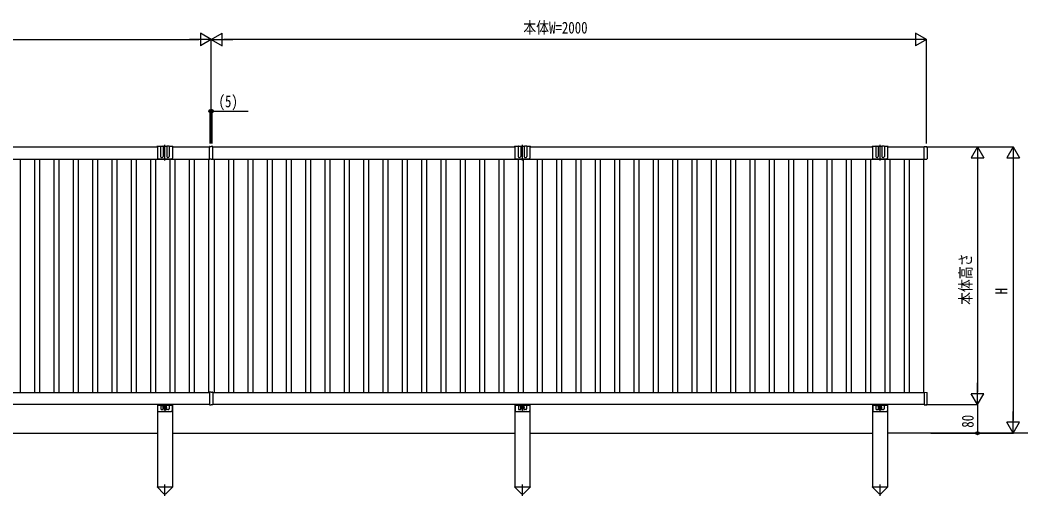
# Model space of a CAD drawing. Units: millimetres, scale not verified. Extents: x -4205 to 4205, y -2970 to 2970.
# Drawn here: x 0 to 2799, y -306 to 1024 of the extents above; entities that cross this region are included whole.
import ezdxf
from ezdxf.enums import TextEntityAlignment as Align

# ---------------------------------------------------------------- set-up
doc = ezdxf.new("R2010")
doc.units = ezdxf.units.MM
doc.header["$LTSCALE"] = 16
doc.layers.add('0-3_YKK_A1', color=4, linetype='Continuous')
doc.layers.add('0-4_YKK_D', color=6, linetype='Continuous')
doc.styles.add('ＭＳ ゴシック', font='')
doc.styles.get('ＭＳ ゴシック').set_extended_font_data('MS Gothic')

msp = doc.modelspace()

# ---------------------------------------------------------------- linework, layer by layer
at = {"layer": '0-3_YKK_A1'}
for p, q in [((405, 631.64), (405, 675.42)), ((1405, 631.64), (1405, 675.42)), ((2405, 631.64), (2405, 675.42)), ((-444.5, 669.22), (384, 669.22)), ((393, 670.72), (384, 670.72)), ((384, 670.72), (384, 637.71)), ((393, 670.72), (393, 642.71)), ((394, 671.72), (399, 671.72)), ((410, 670.72), (400, 670.72)), ((400, 670.72), (400, 642.71)), ((410, 670.72), (410, 642.71)), ((416, 671.72), (411, 671.72)), ((426, 670.72), (417, 670.72)), ((417, 670.72), (417, 642.71)), ((426, 670.72), (426, 637.71)), ((426, 669.22), (530, 669.22)), ((530, 669.16), (530, 669.95)), ((530, 635.92), (530, 669.16)), ((530.19, 670.15), (534.5, 670.42)), ((538.81, 670.15), (534.5, 670.42)), ((539, 669.16), (539, 669.95)), ((539, 669.22), (1384, 669.22)), ((539, 635.92), (539, 669.16)), ((1393, 670.72), (1384, 670.72)), ((1384, 670.72), (1384, 637.71)), ((1393, 670.72), (1393, 642.71)), ((1394, 671.72), (1399, 671.72)), ((1410, 670.72), (1400, 670.72)), ((1400, 670.72), (1400, 642.71)), ((1410, 670.72), (1410, 642.71)), ((1416, 671.72), (1411, 671.72)), ((1426, 670.72), (1417, 670.72)), ((1417, 670.72), (1417, 642.71)), ((1426, 670.72), (1426, 637.71)), ((1426, 669.22), (2384, 669.22)), ((2393, 670.72), (2384, 670.72)), ((2384, 670.72), (2384, 637.71)), ((2393, 670.72), (2393, 642.71)), ((2394, 671.72), (2399, 671.72)), ((2410, 670.72), (2400, 670.72)), ((2400, 670.72), (2400, 642.71)), ((2410, 670.72), (2410, 642.71)), ((2416, 671.72), (2411, 671.72)), ((2426, 670.72), (2417, 670.72)), ((2417, 670.72), (2417, 642.71)), ((2426, 670.72), (2426, 637.71)), ((2426, 669.22), (2528.5, 669.22)), ((2528.82, 670.4), (2535.56, 669.99)), ((2536.5, 668.99), (2536.5, 636.35)), ((-1459.5, 635.22), (530, 635.22)), ((0.5, 635.22), (0.5, -16.78)), ((40.5, 635.22), (40.5, -16.78)), ((54.5, 635.22), (54.5, -16.78)), ((94.5, 635.22), (94.5, -16.78)), ((108.5, 635.22), (108.5, -16.78)), ((148.5, 635.22), (148.5, -16.78)), ((162.5, 635.22), (162.5, -16.78)), ((202.5, 635.22), (202.5, -16.78)), ((216.5, 635.22), (216.5, -16.78)), ((256.5, 635.22), (256.5, -16.78)), ((270.5, 635.22), (270.5, -16.78)), ((310.5, 635.22), (310.5, -16.78)), ((324.5, 635.22), (324.5, -16.78)), ((364.5, 635.22), (364.5, -16.78)), ((378.5, 635.22), (378.5, -16.78)), ((386, 635.71), (404.29, 635.71)), ((405.71, 635.71), (424, 635.71)), ((418.5, 635.22), (418.5, -16.78)), ((432.5, 635.22), (432.5, -16.78)), ((472.5, 635.22), (472.5, -16.78)), ((486.5, 635.22), (486.5, -16.78)), ((526.5, 635.22), (526.5, -16.78)), ((530, 635.12), (530, 635.92)), ((534.5, 634.92), (530.56, 634.92)), ((534.5, 634.92), (538.44, 634.92)), ((539, 635.12), (539, 635.92)), ((539, 635.22), (2528.5, 635.22)), ((542.5, 635.22), (542.5, -16.78)), ((582.5, 635.22), (582.5, -16.78)), ((596.5, 635.22), (596.5, -16.78)), ((636.5, 635.22), (636.5, -16.78)), ((650.5, 635.22), (650.5, -16.78)), ((690.5, 635.22), (690.5, -16.78)), ((704.5, 635.22), (704.5, -16.78)), ((744.5, 635.22), (744.5, -16.78)), ((758.5, 635.22), (758.5, -16.78)), ((798.5, 635.22), (798.5, -16.78)), ((812.5, 635.22), (812.5, -16.78)), ((852.5, 635.22), (852.5, -16.78)), ((866.5, 635.22), (866.5, -16.78)), ((906.5, 635.22), (906.5, -16.78)), ((920.5, 635.22), (920.5, -16.78)), ((960.5, 635.22), (960.5, -16.78)), ((974.5, 635.22), (974.5, -16.78)), ((1014.5, 635.22), (1014.5, -16.78)), ((1028.5, 635.22), (1028.5, -16.78)), ((1068.5, 635.22), (1068.5, -16.78)), ((1082.5, 635.22), (1082.5, -16.78)), ((1122.5, 635.22), (1122.5, -16.78)), ((1136.5, 635.22), (1136.5, -16.78)), ((1176.5, 635.22), (1176.5, -16.78)), ((1190.5, 635.22), (1190.5, -16.78)), ((1230.5, 635.22), (1230.5, -16.78)), ((1244.5, 635.22), (1244.5, -16.78)), ((1284.5, 635.22), (1284.5, -16.78)), ((1298.5, 635.22), (1298.5, -16.78)), ((1338.5, 635.22), (1338.5, -16.78)), ((1352.5, 635.22), (1352.5, -16.78)), ((1386, 635.71), (1404.29, 635.71)), ((1392.5, 635.22), (1392.5, -16.78)), ((1405.71, 635.71), (1424, 635.71)), ((1406.5, 635.22), (1406.5, -16.78)), ((1446.5, 635.22), (1446.5, -16.78)), ((1460.5, 635.22), (1460.5, -16.78)), ((1500.5, 635.22), (1500.5, -16.78)), ((1514.5, 635.22), (1514.5, -16.78)), ((1554.5, 635.22), (1554.5, -16.78)), ((1568.5, 635.22), (1568.5, -16.78)), ((1608.5, 635.22), (1608.5, -16.78)), ((1622.5, 635.22), (1622.5, -16.78)), ((1662.5, 635.22), (1662.5, -16.78)), ((1676.5, 635.22), (1676.5, -16.78)), ((1716.5, 635.22), (1716.5, -16.78)), ((1730.5, 635.22), (1730.5, -16.78)), ((1770.5, 635.22), (1770.5, -16.78)), ((1784.5, 635.22), (1784.5, -16.78)), ((1824.5, 635.22), (1824.5, -16.78)), ((1838.5, 635.22), (1838.5, -16.78)), ((1878.5, 635.22), (1878.5, -16.78)), ((1892.5, 635.22), (1892.5, -16.78)), ((1932.5, 635.22), (1932.5, -16.78)), ((1946.5, 635.22), (1946.5, -16.78)), ((1986.5, 635.22), (1986.5, -16.78)), ((2000.5, 635.22), (2000.5, -16.78)), ((2040.5, 635.22), (2040.5, -16.78)), ((2054.5, 635.22), (2054.5, -16.78)), ((2094.5, 635.22), (2094.5, -16.78)), ((2108.5, 635.22), (2108.5, -16.78)), ((2148.5, 635.22), (2148.5, -16.78)), ((2162.5, 635.22), (2162.5, -16.78)), ((2202.5, 635.22), (2202.5, -16.78)), ((2216.5, 635.22), (2216.5, -16.78)), ((2256.5, 635.22), (2256.5, -16.78)), ((2270.5, 635.22), (2270.5, -16.78)), ((2310.5, 635.22), (2310.5, -16.78)), ((2324.5, 635.22), (2324.5, -16.78)), ((2364.5, 635.22), (2364.5, -16.78)), ((2378.5, 635.22), (2378.5, -16.78)), ((2386, 635.71), (2404.29, 635.71)), ((2405.71, 635.71), (2424, 635.71)), ((2418.5, 635.22), (2418.5, -16.78)), ((2432.5, 635.22), (2432.5, -16.78)), ((2472.5, 635.22), (2472.5, -16.78)), ((2486.5, 635.22), (2486.5, -16.78)), ((2526.5, 635.22), (2526.5, -16.78)), ((2528.82, 634.94), (2535.56, 635.35)), ((-1459.5, -16.78), (530, -16.78)), ((530, -16.68), (530, -17.48)), ((530, -17.48), (530, -50.72)), ((534.5, -16.48), (530.56, -16.48)), ((534.5, -16.48), (538.44, -16.48)), ((539, -16.68), (539, -17.48)), ((539, -16.78), (2528.5, -16.78)), ((539, -17.48), (539, -50.72)), ((2528.82, -16.5), (2535.56, -16.91)), ((2536.5, -50.55), (2536.5, -17.91)), ((530, -50.78), (-1459.5, -50.78)), ((384, -50.78), (384, -280.78)), ((384.5, -50.78), (384.5, -56.82)), ((384.5, -52.28), (393.5, -52.28)), ((393.5, -50.78), (393.5, -62.78)), ((394.5, -53.28), (399.5, -53.28)), ((400.5, -62.78), (400.5, -50.78)), ((400.5, -52.28), (409.5, -52.28)), ((405, -63.33), (405, -54.23)), ((409.5, -62.78), (409.5, -50.78)), ((415.5, -53.28), (410.5, -53.28)), ((416.5, -50.78), (416.5, -62.78)), ((416.5, -52.28), (425.5, -52.28)), ((425.5, -50.78), (425.5, -56.82)), ((426, -50.78), (426, -280.78)), ((530, -50.72), (530, -51.51)), ((530.19, -51.71), (534.5, -51.98)), ((538.81, -51.71), (534.5, -51.98)), ((539, -50.72), (539, -51.51)), ((2528.5, -50.78), (539, -50.78)), ((1384, -50.78), (1384, -280.78)), ((1384.5, -50.78), (1384.5, -56.82)), ((1384.5, -52.28), (1393.5, -52.28)), ((1393.5, -50.78), (1393.5, -62.78)), ((1394.5, -53.28), (1399.5, -53.28)), ((1400.5, -62.78), (1400.5, -50.78)), ((1400.5, -52.28), (1409.5, -52.28)), ((1405, -63.33), (1405, -54.23)), ((1409.5, -62.78), (1409.5, -50.78)), ((1415.5, -53.28), (1410.5, -53.28)), ((1416.5, -50.78), (1416.5, -62.78)), ((1416.5, -52.28), (1425.5, -52.28)), ((1425.5, -50.78), (1425.5, -56.82)), ((1426, -50.78), (1426, -280.78)), ((2384, -50.78), (2384, -280.78)), ((2384.5, -50.78), (2384.5, -56.82)), ((2384.5, -52.28), (2393.5, -52.28)), ((2393.5, -50.78), (2393.5, -62.78)), ((2394.5, -53.28), (2399.5, -53.28)), ((2400.5, -62.78), (2400.5, -50.78)), ((2400.5, -52.28), (2409.5, -52.28)), ((2405, -63.33), (2405, -54.23)), ((2409.5, -62.78), (2409.5, -50.78)), ((2415.5, -53.28), (2410.5, -53.28)), ((2416.5, -50.78), (2416.5, -62.78)), ((2416.5, -52.28), (2425.5, -52.28)), ((2425.5, -50.78), (2425.5, -56.82)), ((2426, -50.78), (2426, -280.78)), ((2528.82, -51.96), (2535.56, -51.55)), ((384.5, -57.74), (384.5, -67.78)), ((386.5, -69.78), (423.5, -69.78)), ((395.5, -64.78), (398.5, -64.78)), ((400.45, -58.78), (409.55, -58.78)), ((402.93, -58.43), (402.93, -59.13)), ((402.93, -58.43), (404.15, -58.43)), ((402.93, -59.13), (404.15, -59.13)), ((404.65, -56.7), (405.35, -56.7)), ((404.65, -56.7), (404.65, -57.93)), ((404.65, -59.63), (404.65, -60.85)), ((404.65, -60.85), (405.35, -60.85)), ((405.35, -56.7), (405.35, -57.93)), ((405.35, -59.63), (405.35, -60.85)), ((405.85, -58.43), (407.08, -58.43)), ((405.85, -59.13), (407.08, -59.13)), ((407.08, -58.43), (407.08, -59.13)), ((414.5, -64.78), (411.5, -64.78)), ((425.5, -57.74), (425.5, -67.78)), ((1384.5, -57.74), (1384.5, -67.78)), ((1386.5, -69.78), (1423.5, -69.78)), ((1395.5, -64.78), (1398.5, -64.78)), ((1400.45, -58.78), (1409.55, -58.78)), ((1402.93, -58.43), (1402.93, -59.13)), ((1402.93, -58.43), (1404.15, -58.43)), ((1402.93, -59.13), (1404.15, -59.13)), ((1404.65, -56.7), (1405.35, -56.7)), ((1404.65, -56.7), (1404.65, -57.93)), ((1404.65, -59.63), (1404.65, -60.85)), ((1404.65, -60.85), (1405.35, -60.85)), ((1405.35, -56.7), (1405.35, -57.93)), ((1405.35, -59.63), (1405.35, -60.85)), ((1405.85, -58.43), (1407.08, -58.43)), ((1405.85, -59.13), (1407.08, -59.13)), ((1407.08, -58.43), (1407.08, -59.13)), ((1414.5, -64.78), (1411.5, -64.78)), ((1425.5, -57.74), (1425.5, -67.78)), ((2384.5, -57.74), (2384.5, -67.78)), ((2386.5, -69.78), (2423.5, -69.78)), ((2395.5, -64.78), (2398.5, -64.78)), ((2400.45, -58.78), (2409.55, -58.78)), ((2402.93, -58.43), (2402.93, -59.13)), ((2402.93, -58.43), (2404.15, -58.43)), ((2402.93, -59.13), (2404.15, -59.13)), ((2404.65, -56.7), (2405.35, -56.7)), ((2404.65, -56.7), (2404.65, -57.93)), ((2404.65, -59.63), (2404.65, -60.85)), ((2404.65, -60.85), (2405.35, -60.85)), ((2405.35, -56.7), (2405.35, -57.93)), ((2405.35, -59.63), (2405.35, -60.85)), ((2405.85, -58.43), (2407.08, -58.43)), ((2405.85, -59.13), (2407.08, -59.13)), ((2407.08, -58.43), (2407.08, -59.13)), ((2414.5, -64.78), (2411.5, -64.78)), ((2425.5, -57.74), (2425.5, -67.78)), ((384, -131.27), (-444.5, -131.27)), ((426, -130.78), (1384, -130.78)), ((1426, -130.78), (2384, -130.78)), ((3204.06, -130.78), (2426, -130.78)), ((405, -306.29), (405, -273.81)), ((1405, -306.29), (1405, -273.81)), ((2405, -306.29), (2405, -273.81)), ((383.8, -281.78), (383.8, -280.78)), ((383.8, -280.78), (426.2, -280.78)), ((383.8, -281.78), (401.48, -299.33)), ((426.2, -281.78), (408.52, -299.33)), ((426.2, -280.78), (426.2, -281.78)), ((1383.8, -281.78), (1383.8, -280.78)), ((1383.8, -280.78), (1426.2, -280.78)), ((1383.8, -281.78), (1401.48, -299.33)), ((1426.2, -281.78), (1408.52, -299.33)), ((1426.2, -280.78), (1426.2, -281.78)), ((2383.8, -281.78), (2383.8, -280.78)), ((2383.8, -280.78), (2426.2, -280.78)), ((2383.8, -281.78), (2401.48, -299.33)), ((2426.2, -281.78), (2408.52, -299.33)), ((2426.2, -280.78), (2426.2, -281.78))]:
    msp.add_line(p, q, dxfattribs=at)
for points in [[(2528.5, 635.24), (2528.5, 635.92), (2528.5, 669.42), (2528.5, 670.1)], [(2528.5, -16.8), (2528.5, -17.48), (2528.5, -50.98), (2528.5, -51.66)]]:
    msp.add_lwpolyline(points, dxfattribs=at)
for centre, radius in [((405, -58.78), 4.25), ((1405, -58.78), 4.25), ((2405, -58.78), 4.25), ((405, -65.78), 1.65), ((1405, -65.78), 1.65), ((2405, -65.78), 1.65)]:
    msp.add_circle(centre, radius, dxfattribs=at)
for centre, radius, start, end in [((384, 668.72), 2, 90, 165.52249), ((394, 670.72), 1, 90, 180), ((399, 670.72), 1, 0, 90), ((411, 670.72), 1, 90, 180), ((416, 670.72), 1, 0, 90), ((426, 668.72), 2, 14.47751, 90), ((530.2, 669.95), 0.2, 93.5, 180), ((538.8, 669.95), 0.2, 0, 86.5), ((1384, 668.72), 2, 90, 165.52249), ((1394, 670.72), 1, 90, 180), ((1399, 670.72), 1, 0, 90), ((1411, 670.72), 1, 90, 180), ((1416, 670.72), 1, 0, 90), ((1426, 668.72), 2, 14.47751, 90), ((2384, 668.72), 2, 90, 165.52249), ((2394, 670.72), 1, 90, 180), ((2399, 670.72), 1, 0, 90), ((2411, 670.72), 1, 90, 180), ((2416, 670.72), 1, 0, 90), ((2426, 668.72), 2, 14.47751, 90), ((2528.8, 670.1), 0.3, 86.5, 180), ((2535.5, 668.99), 1, 0, 86.5), ((386, 637.71), 2, 180, 270), ((396.5, 642.71), 3.5, 180, 0), ((405, 635.01), 1, 44.427, 135.573), ((413.5, 642.71), 3.5, 180, 0), ((424, 637.71), 2, 270, 0), ((530.2, 635.12), 0.202, 179.93968, 269.38321), ((538.8, 635.12), 0.202, 270.61679, 0.06032), ((1386, 637.71), 2, 180, 270), ((1396.5, 642.71), 3.5, 180, 0), ((1405, 635.01), 1, 44.427, 135.573), ((1413.5, 642.71), 3.5, 180, 0), ((1424, 637.71), 2, 270, 0), ((2386, 637.71), 2, 180, 270), ((2396.5, 642.71), 3.5, 180, 0), ((2405, 635.01), 1, 44.427, 135.573), ((2413.5, 642.71), 3.5, 180, 0), ((2424, 637.71), 2, 270, 0), ((2528.8, 635.24), 0.3, 180, 273.5), ((2535.5, 636.35), 1, 273.5, 0), ((530.2, -16.68), 0.202, 90.61679, 180.06032), ((538.8, -16.68), 0.202, 359.93968, 89.38321), ((2528.8, -16.8), 0.3, 86.5, 180), ((2535.5, -17.91), 1, 0, 86.5), ((394.5, -52.28), 1, 180, 270), ((399.5, -52.28), 1, 270, 0), ((410.5, -52.28), 1, 180, 270), ((415.5, -52.28), 1, 270, 0), ((530.2, -51.51), 0.2, 180, 266.5), ((538.8, -51.51), 0.2, 273.5, 0), ((1394.5, -52.28), 1, 180, 270), ((1399.5, -52.28), 1, 270, 0), ((1410.5, -52.28), 1, 180, 270), ((1415.5, -52.28), 1, 270, 0), ((2394.5, -52.28), 1, 180, 270), ((2399.5, -52.28), 1, 270, 0), ((2410.5, -52.28), 1, 180, 270), ((2415.5, -52.28), 1, 270, 0), ((2528.8, -51.66), 0.3, 180, 273.5), ((2535.5, -50.55), 1, 273.5, 0), ((384.3, -57.28), 0.5, 293.57818, 66.42182), ((386.5, -67.78), 2, 180, 270), ((395.5, -62.78), 2, 180, 270), ((398.5, -62.78), 2, 270, 0), ((404.15, -57.93), 0.5, 270, 0), ((404.15, -59.63), 0.5, 0, 90), ((405.85, -57.93), 0.5, 180, 270), ((405.85, -59.63), 0.5, 90, 180), ((411.5, -62.78), 2, 180, 270), ((414.5, -62.78), 2, 270, 0), ((423.5, -67.78), 2, 270, 0), ((425.7, -57.28), 0.5, 113.57818, 246.42182), ((1384.3, -57.28), 0.5, 293.57818, 66.42182), ((1386.5, -67.78), 2, 180, 270), ((1395.5, -62.78), 2, 180, 270), ((1398.5, -62.78), 2, 270, 0), ((1404.15, -57.93), 0.5, 270, 0), ((1404.15, -59.63), 0.5, 0, 90), ((1405.85, -57.93), 0.5, 180, 270), ((1405.85, -59.63), 0.5, 90, 180), ((1411.5, -62.78), 2, 180, 270), ((1414.5, -62.78), 2, 270, 0), ((1423.5, -67.78), 2, 270, 0), ((1425.7, -57.28), 0.5, 113.57818, 246.42182), ((2384.3, -57.28), 0.5, 293.57818, 66.42182), ((2386.5, -67.78), 2, 180, 270), ((2395.5, -62.78), 2, 180, 270), ((2398.5, -62.78), 2, 270, 0), ((2404.15, -57.93), 0.5, 270, 0), ((2404.15, -59.63), 0.5, 0, 90), ((2405.85, -57.93), 0.5, 180, 270), ((2405.85, -59.63), 0.5, 90, 180), ((2411.5, -62.78), 2, 180, 270), ((2414.5, -62.78), 2, 270, 0), ((2423.5, -67.78), 2, 270, 0), ((2425.7, -57.28), 0.5, 113.57818, 246.42182), ((405, -295.78), 5, 225.20979, 314.79021), ((1405, -295.78), 5, 225.20979, 314.79021), ((2405, -295.78), 5, 225.20979, 314.79021)]:
    msp.add_arc(centre, radius, start, end, dxfattribs=at)
for centre, start_param, end_param in [((530.56, 635.92), 4.6587856, 4.712389), ((538.44, 635.92), 4.712389, 4.7659923), ((530.56, -17.48), 1.5707963, 1.6243997), ((538.44, -17.48), 1.517193, 1.5707963)]:
    msp.add_ellipse(centre, major_axis=(6.74, 0), ratio=0.148374, start_param=start_param, end_param=end_param, dxfattribs=at)
at = {"layer": '0-4_YKK_D'}
for p, q in [((534.5, 969.22), (504.19, 986.72)), ((504.19, 986.72), (504.19, 951.72)), ((534.5, 969.22), (564.81, 986.72)), ((564.81, 951.72), (564.81, 986.72)), ((2534.5, 969.22), (2504.19, 986.72)), ((2504.19, 986.72), (2504.19, 951.72)), ((-1430.5, 969.22), (499.5, 969.22)), ((534.5, 969.22), (473.88, 969.22)), ((534.5, 969.22), (504.19, 951.72)), ((534.5, 678.36), (534.5, 970.22)), ((534.5, 699.71), (534.5, 970.22)), ((534.5, 969.22), (564.81, 951.72)), ((534.5, 969.22), (595.12, 969.22)), ((2499.5, 969.22), (569.5, 969.22)), ((2534.5, 969.22), (2473.88, 969.22)), ((2534.5, 969.22), (2504.19, 951.72)), ((2534.5, 678.36), (2534.5, 970.22)), ((532, 678.36), (532, 770.22)), ((537, 678.36), (537, 770.22)), ((2533, 669.22), (2678.5, 669.22)), ((2533, 669.22), (2778.5, 669.22)), ((2677.5, 669.22), (2660, 638.91)), ((2677.5, 669.22), (2695, 638.91)), ((2677.5, 669.22), (2677.5, 608.6)), ((2777.5, 669.22), (2760, 638.91)), ((2777.5, 669.22), (2795, 638.91)), ((2777.5, 669.22), (2777.5, 608.6)), ((2660, 638.91), (2695, 638.91)), ((2677.5, 634.22), (2677.5, -15.78)), ((2760, 638.91), (2795, 638.91)), ((2777.5, 634.22), (2777.5, -95.78)), ((2677.5, -50.78), (2677.5, 9.84)), ((2677.5, -50.78), (2660, -20.47)), ((2695, -20.47), (2660, -20.47)), ((2677.5, -50.78), (2695, -20.47)), ((2533, -50.78), (2678.5, -50.78)), ((2547, -50.78), (2678.5, -50.78)), ((2677.5, -50.78), (2677.5, -130.78)), ((2777.5, -130.78), (2777.5, -70.16)), ((2777.5, -130.78), (2760, -100.47)), ((2795, -100.47), (2760, -100.47)), ((2777.5, -130.78), (2795, -100.47)), ((2547, -130.78), (2678.5, -130.78)), ((2548, -130.78), (2778.5, -130.78))]:
    msp.add_line(p, q, dxfattribs=at)
msp.add_lwpolyline([(532, 769.22), (537, 769.22), (637.6, 769.22)], dxfattribs=at)
for centre in [(532, 769.22), (537, 769.22), (2677.5, -130.78)]:
    msp.add_circle(centre, 4.25, dxfattribs=at)

# ---------------------------------------------------------------- texts
at = {"layer": '0-4_YKK_D', "style": 'ＭＳ ゴシック', "width": 0.8}
for s, p in [('本体W=2000', (1407.3, 976.22)), ('(5)', (555, 770.22))]:
    msp.add_text(s, height=32.99, dxfattribs=at).set_placement(p, align=Align.BOTTOM_LEFT)
for s, p in [('本体高さ', (2670.5, 227.62)), ('H', (2770.5, 257.22)), ('80', (2676.5, -115.54))]:
    msp.add_text(s, height=32.99, rotation=90, dxfattribs=at).set_placement(p, align=Align.BOTTOM_LEFT)

doc.saveas('drawing.dxf')
